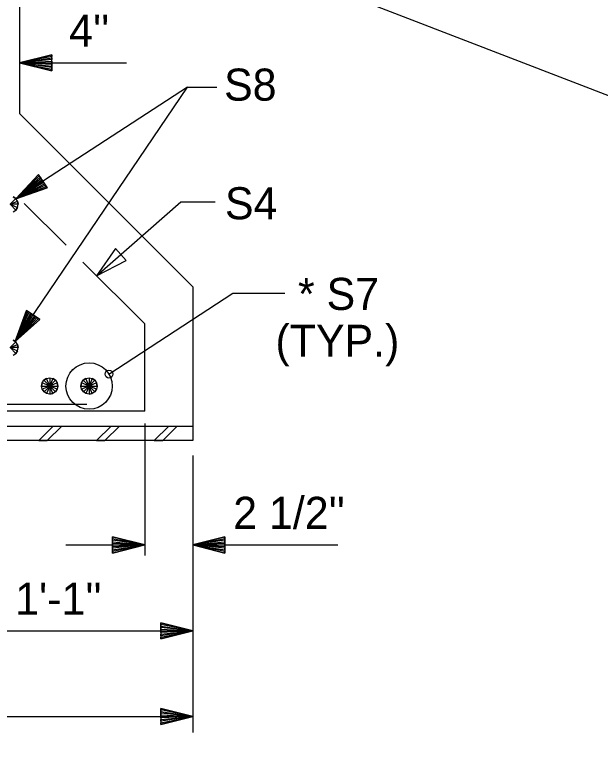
# Model space of a CAD drawing. Extents: x -22.6 to 41.6, y -1.6 to 24.3.
# Drawn here: x -2.895 to -0.611, y 14.218 to 17.06 of the extents above; entities that cross this region are included whole.
import ezdxf

# ---------------------------------------------------------------- set-up
doc = ezdxf.new("R2010")
doc.units = 0
for name, color, linetype in [('Arrowhead Terminators', 7, 'Continuous'), ('Dimension Lines', 7, 'Continuous'), ('Rebar Lines', 7, 'Continuous'), ('Structural Steel Lines', 7, 'Continuous'), ('Sup Concrete Girder Lines', 7, 'Continuous'), ('Text', 7, 'Continuous')]:
    doc.layers.add(name, color=color, linetype=linetype)

msp = doc.modelspace()

# ---------------------------------------------------------------- linework, layer by layer
at = {"layer": 'Arrowhead Terminators'}
msp.add_lwpolyline([(-2.5749, 16.042), (-2.4602, 16.1008), (-2.5014, 16.1478)], close=True, dxfattribs=at)
at = {"layer": 'Dimension Lines'}
for p, q in [((-20.1741, 24.3043), (41.5919, 0.4744)), ((-2.8752, 16.8722), (-2.4583, 16.8722)), ((-2.221, 16.7778), (-2.8897, 16.3422)), ((-2.3876, 15.4653), (-2.3876, 14.9507)), ((-2.2002, 15.3415), (-2.2002, 14.2611)), ((-2.6948, 14.9922), (-2.3876, 14.9922)), ((-2.2002, 14.9922), (-1.6349, 14.9922)), ((-3.1752, 14.6574), (-2.2002, 14.6574)), ((-4.1502, 14.3241), (-2.2002, 14.3241))]:
    msp.add_line(p, q, dxfattribs=at)
for points in [[(-2.7502, 16.8722), (-2.7502, 16.866), (-2.8752, 16.8722), (-2.7502, 16.8597), (-2.7502, 16.8535), (-2.8752, 16.8722), (-2.7502, 16.8472), (-2.7502, 16.841), (-2.8752, 16.8722), (-2.7502, 16.9035), (-2.7502, 16.8972), (-2.8752, 16.8722), (-2.7502, 16.891), (-2.7502, 16.8847), (-2.8752, 16.8722), (-2.7502, 16.8785), (-2.7502, 16.841), (-2.7502, 16.9035), (-2.8752, 16.8722), (-2.7502, 16.841)], [(-2.8928, 15.7858), (-2.221, 16.7778), (-2.1064, 16.7778)], [(-2.7849, 16.4104), (-2.7815, 16.4052), (-2.8897, 16.3422), (-2.7781, 16.4), (-2.7747, 16.3947), (-2.8897, 16.3422), (-2.7713, 16.3895), (-2.7679, 16.3842), (-2.8897, 16.3422), (-2.802, 16.4366), (-2.7986, 16.4314), (-2.8897, 16.3422), (-2.7952, 16.4262), (-2.7918, 16.4209), (-2.8897, 16.3422), (-2.7884, 16.4157), (-2.7679, 16.3842), (-2.802, 16.4366), (-2.8897, 16.3422), (-2.7679, 16.3842)], [(-2.5749, 16.042), (-2.246, 16.33), (-2.1126, 16.33)], [(-2.5269, 15.6586), (-2.0438, 15.9739), (-1.841, 15.9739)], [(-2.8227, 15.8892), (-2.8175, 15.8858), (-2.8928, 15.7858), (-2.8124, 15.8823), (-2.8072, 15.8787), (-2.8928, 15.7858), (-2.802, 15.8752), (-2.7968, 15.8717), (-2.8928, 15.7858), (-2.8486, 15.9068), (-2.8434, 15.9033), (-2.8928, 15.7858), (-2.8382, 15.8998), (-2.8331, 15.8963), (-2.8928, 15.7858), (-2.8279, 15.8928), (-2.7968, 15.8717), (-2.8486, 15.9068), (-2.8928, 15.7858), (-2.7968, 15.8717)], [(-2.6638, 15.6741), (-2.6638, 15.6741), (-2.6638, 15.6741)], [(-2.5126, 14.9922), (-2.5126, 14.9859), (-2.3876, 14.9922), (-2.5126, 14.9797), (-2.5126, 14.9734), (-2.3876, 14.9922), (-2.5126, 14.9672), (-2.5126, 14.9609), (-2.3876, 14.9922), (-2.5126, 15.0234), (-2.5126, 15.0172), (-2.3876, 14.9922), (-2.5126, 15.0109), (-2.5126, 15.0047), (-2.3876, 14.9922), (-2.5126, 14.9984), (-2.5126, 14.9609), (-2.5126, 15.0234), (-2.3876, 14.9922), (-2.5126, 14.9609)], [(-2.0752, 14.9922), (-2.0752, 14.9984), (-2.2002, 14.9922), (-2.0752, 15.0047), (-2.0752, 15.0109), (-2.2002, 14.9922), (-2.0752, 15.0172), (-2.0752, 15.0234), (-2.2002, 14.9922), (-2.0752, 14.9609), (-2.0752, 14.9672), (-2.2002, 14.9922), (-2.0752, 14.9734), (-2.0752, 14.9797), (-2.2002, 14.9922), (-2.0752, 14.9859), (-2.0752, 15.0234), (-2.0752, 14.9609), (-2.2002, 14.9922), (-2.0752, 15.0234)], [(-2.3252, 14.6574), (-2.3252, 14.6636), (-2.2002, 14.6574), (-2.3252, 14.6699), (-2.3252, 14.6761), (-2.2002, 14.6574), (-2.3252, 14.6824), (-2.3252, 14.6886), (-2.2002, 14.6574), (-2.3252, 14.6261), (-2.3252, 14.6324), (-2.2002, 14.6574), (-2.3252, 14.6386), (-2.3252, 14.6449), (-2.2002, 14.6574), (-2.3252, 14.6511), (-2.3252, 14.6886), (-2.3252, 14.6261), (-2.2002, 14.6574), (-2.3252, 14.6886)], [(-2.3252, 14.3241), (-2.3252, 14.3303), (-2.2002, 14.3241), (-2.3252, 14.3366), (-2.3252, 14.3428), (-2.2002, 14.3241), (-2.3252, 14.3491), (-2.3252, 14.3553), (-2.2002, 14.3241), (-2.3252, 14.2928), (-2.3252, 14.2991), (-2.2002, 14.3241), (-2.3252, 14.3053), (-2.3252, 14.3116), (-2.2002, 14.3241), (-2.3252, 14.3178), (-2.3252, 14.3553), (-2.3252, 14.2928), (-2.2002, 14.3241), (-2.3252, 14.3553)]]:
    msp.add_lwpolyline(points, dxfattribs=at)
for centre, radius in [((-2.6043, 15.612), 0.0903), ((-2.5268, 15.6586), 0.0154)]:
    msp.add_circle(centre, radius, dxfattribs=at)
at = {"layer": 'Rebar Lines'}
for p, q in [((-2.6934, 16.1606), (-2.857, 16.324)), ((-2.3876, 15.8547), (-2.6285, 16.0955)), ((-2.3876, 15.5139), (-2.3876, 15.8547)), ((-3.9627, 15.5409), (-2.6127, 15.5409)), ((-2.3876, 15.5139), (-3.7376, 15.5139))]:
    msp.add_line(p, q, dxfattribs=at)
for points in [[(-2.9005, 16.3499), (-2.8902, 16.343), (-2.9126, 16.3206), (-2.8834, 16.3327), (-2.8809, 16.3206), (-2.9126, 16.3206), (-2.8834, 16.3084), (-2.8902, 16.2982), (-2.9126, 16.3206)], [(-2.9006, 16.2913), (-2.8902, 16.2982), (-2.8834, 16.3084), (-2.8809, 16.3206), (-2.8834, 16.3327), (-2.8902, 16.343), (-2.9005, 16.3499)], [(-2.9005, 15.7909), (-2.8902, 15.784), (-2.9126, 15.7616), (-2.8834, 15.7737), (-2.8809, 15.7616), (-2.9126, 15.7616), (-2.8834, 15.7495), (-2.8902, 15.7392), (-2.9126, 15.7616)], [(-2.9006, 15.7323), (-2.8902, 15.7392), (-2.8834, 15.7495), (-2.8809, 15.7616), (-2.8834, 15.7737), (-2.8902, 15.784), (-2.9005, 15.7909)], [(-2.7577, 15.6437), (-2.7456, 15.6413), (-2.7353, 15.6344), (-2.7284, 15.6241), (-2.726, 15.612), (-2.7284, 15.5999), (-2.7353, 15.5896), (-2.7456, 15.5827), (-2.7577, 15.5803), (-2.7698, 15.5827), (-2.7801, 15.5896), (-2.787, 15.5998), (-2.7895, 15.612), (-2.787, 15.6241), (-2.7802, 15.6344), (-2.7699, 15.6413), (-2.7577, 15.6437), (-2.7577, 15.612), (-2.7577, 15.5803), (-2.7456, 15.5827), (-2.7577, 15.612), (-2.7353, 15.5896), (-2.7284, 15.5999), (-2.7577, 15.612), (-2.726, 15.612), (-2.7284, 15.6241), (-2.7577, 15.612), (-2.7353, 15.6344), (-2.7456, 15.6413), (-2.7577, 15.612), (-2.7699, 15.6413), (-2.7802, 15.6344), (-2.7577, 15.612), (-2.787, 15.6241), (-2.7895, 15.612), (-2.7577, 15.612), (-2.787, 15.5998), (-2.7801, 15.5896), (-2.7577, 15.612), (-2.7698, 15.5827)], [(-2.6043, 15.6437), (-2.5922, 15.6413), (-2.5819, 15.6344), (-2.575, 15.6241), (-2.5726, 15.612), (-2.575, 15.5999), (-2.5819, 15.5896), (-2.5922, 15.5827), (-2.6043, 15.5803), (-2.6164, 15.5827), (-2.6267, 15.5896), (-2.6336, 15.5998), (-2.636, 15.612), (-2.6336, 15.6241), (-2.6268, 15.6344), (-2.6165, 15.6413), (-2.6043, 15.6437), (-2.6043, 15.612), (-2.6043, 15.5803), (-2.5922, 15.5827), (-2.6043, 15.612), (-2.5819, 15.5896), (-2.575, 15.5999), (-2.6043, 15.612), (-2.5726, 15.612), (-2.575, 15.6241), (-2.6043, 15.612), (-2.5819, 15.6344), (-2.5922, 15.6413), (-2.6043, 15.612), (-2.6165, 15.6413), (-2.6268, 15.6344), (-2.6043, 15.612), (-2.6336, 15.6241), (-2.636, 15.612), (-2.6043, 15.612), (-2.6336, 15.5998), (-2.6267, 15.5896), (-2.6043, 15.612), (-2.6164, 15.5827)]]:
    msp.add_lwpolyline(points, dxfattribs=at)
at = {"layer": 'Structural Steel Lines'}
msp.add_line((-4.1502, 15.4553), (-2.2002, 15.4553), dxfattribs=at)
msp.add_lwpolyline([(-3.4189, 15.4553), (-3.4752, 15.3991), (-3.4423, 15.3991), (-3.3861, 15.4553), (-3.1939, 15.4553), (-3.2502, 15.3991), (-3.2173, 15.3991), (-3.1611, 15.4553), (-2.9689, 15.4553), (-3.0252, 15.3991), (-2.9923, 15.3991), (-2.9361, 15.4553), (-2.7439, 15.4553), (-2.8002, 15.3991), (-2.7673, 15.3991), (-2.7111, 15.4553), (-2.5189, 15.4553), (-2.5752, 15.3991), (-2.5423, 15.3991), (-2.4861, 15.4553), (-2.2939, 15.4553), (-2.3502, 15.3991), (-2.3173, 15.3991), (-2.2611, 15.4553)], dxfattribs=at)
at = {"layer": 'Sup Concrete Girder Lines'}
msp.add_lwpolyline([(-2.8752, 17.2058), (-2.8752, 16.6741), (-2.2002, 15.9991), (-2.2002, 15.3991), (-3.1752, 15.3991), (-4.1502, 15.3991), (-4.1502, 15.9991), (-3.4752, 16.6741), (-3.4752, 18.3991), (-3.9252, 18.8491), (-3.9252, 19.4491), (-3.1752, 19.4491)], dxfattribs=at)

# ---------------------------------------------------------------- texts
at = {"layer": 'Text'}
for s, p in [("4''", (-2.6822, 16.9352)), ('S8', (-2.078, 16.7246)), ('S4', (-2.0746, 16.2621)), ('* S7', (-1.7898, 15.9087)), ('(TYP.)', (-1.8776, 15.726)), ("2 1/2''", (-2.0423, 15.0551)), ("1'-1''", (-2.8926, 14.7203))]:
    msp.add_text(s, height=0.125, dxfattribs=at).set_placement(p)

doc.saveas('drawing.dxf')
